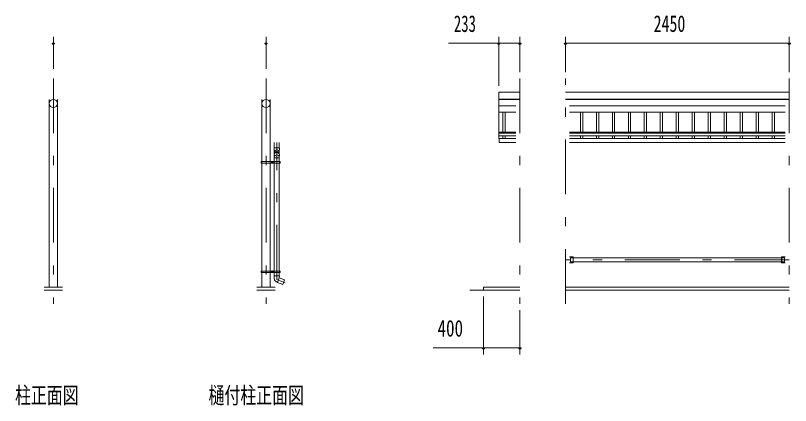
# Model space of a CAD drawing. Units: millimetres, scale not verified. Extents: x -31992 to 32005, y -14700 to 14700.
# Drawn here: x -31092 to -22602, y 1862 to 6138 of the extents above; entities that cross this region are included whole.
import ezdxf
from ezdxf.enums import TextEntityAlignment as Align

# ---------------------------------------------------------------- set-up
doc = ezdxf.new("R2010")
doc.units = ezdxf.units.MM
doc.header["$LTSCALE"] = 50
doc.linetypes.add('USER3', pattern=[24, 12, -5, 2, -5])
for name, color, linetype, lineweight in [('0-2_1-07BOLD', 7, 'Continuous', 18), ('0-3_1-27CENTER', 3, 'USER3', 18), ('0-4_1-47THIN', 4, 'Continuous', 18), ('0-5_1-57DIM', 3, 'Continuous', 18)]:
    doc.layers.add(name, color=color, linetype=linetype, lineweight=lineweight)
doc.styles.add('ＭＳ ゴシック', font='')
doc.styles.get('ＭＳ ゴシック').set_extended_font_data('MS Gothic')

msp = doc.modelspace()

# ---------------------------------------------------------------- linework, layer by layer
at = {"layer": '0-2_1-07BOLD'}
for p, q in [((-25065.59, 5296.54), (-22615.59, 5296.54)), ((-30721.33, 5217.32), (-30721.33, 3157.54)), ((-30632.23, 3157.54), (-30632.23, 5217.32)), ((-28391.59, 5217.32), (-28391.59, 4535.54)), ((-28302.5, 4535.54), (-28302.5, 5217.32)), ((-25798.59, 5221.4), (-25565.59, 5221.4)), ((-25565.59, 5217.32), (-25798.59, 5217.32)), ((-22615.59, 5221.4), (-25065.59, 5221.4)), ((-25065.59, 5217.32), (-22615.59, 5217.32)), ((-25798.59, 5147.84), (-25610.15, 5147.84)), ((-22660.14, 5147.84), (-25021.05, 5147.84)), ((-25610.15, 5078.35), (-25798.59, 5078.35)), ((-25021.05, 5078.35), (-22660.14, 5078.35)), ((-25798.59, 4856.73), (-25610.15, 4856.73)), ((-25610.15, 4846.3), (-25798.59, 4846.3)), ((-22660.14, 4856.73), (-25021.05, 4856.73)), ((-25021.05, 4846.3), (-22660.14, 4846.3)), ((-25798.59, 4816.69), (-25610.14, 4816.69)), ((-25610.14, 4790.36), (-25793.59, 4790.36)), ((-22660.14, 4816.69), (-25021.05, 4816.69)), ((-25021.05, 4790.36), (-22660.14, 4790.36)), ((-28256.54, 4685.74), (-28256.54, 4745.36)), ((-28201.54, 4745.36), (-28201.54, 4685.74)), ((-22660.14, 4745.36), (-25021.05, 4745.36)), ((-28393.18, 4527.54), (-28399.28, 4527.54)), ((-28393.18, 4535.54), (-28393.18, 4519.54)), ((-28391.59, 3386.14), (-28391.59, 4517.54)), ((-28391.58, 4519.54), (-28391.58, 3335.54)), ((-28302.5, 3386.14), (-28302.5, 4517.54)), ((-28302.49, 4519.54), (-28302.49, 3335.54)), ((-28300.88, 4535.54), (-28300.88, 4519.54)), ((-28258.13, 4535.54), (-28258.13, 4519.54)), ((-28201.54, 4576.09), (-28256.54, 4576.09)), ((-28256.54, 4519.54), (-28256.54, 3335.54)), ((-28201.53, 3335.54), (-28201.53, 4519.54)), ((-28199.93, 4519.54), (-28199.93, 4535.54)), ((-28199.93, 4527.54), (-28193.83, 4527.54)), ((-24984.24, 3490.54), (-24984.24, 3424.54)), ((-22660.14, 3490.54), (-22700.15, 3490.54)), ((-22700.14, 3490.54), (-22700.14, 3424.54)), ((-22696.95, 3424.54), (-22696.95, 3490.54)), ((-22696.94, 3490.54), (-22696.94, 3424.54)), ((-24981.04, 3478.89), (-22700.14, 3478.89)), ((-22700.14, 3436.19), (-24981.04, 3436.19)), ((-22668.09, 3436.19), (-22696.95, 3436.19)), ((-22668.1, 3436.19), (-22668.1, 3478.89)), ((-28393.18, 3327.54), (-28399.28, 3327.54)), ((-28393.18, 3319.54), (-28393.18, 3335.54)), ((-28391.59, 3335.54), (-28391.59, 3370.14)), ((-28391.59, 3319.54), (-28391.59, 3157.54)), ((-28391.58, 3157.54), (-28391.58, 3319.54)), ((-28302.5, 3335.54), (-28302.5, 3370.14)), ((-28302.5, 3157.54), (-28302.5, 3319.54)), ((-28302.49, 3319.54), (-28302.49, 3157.54)), ((-28300.88, 3335.54), (-28300.88, 3319.54)), ((-28258.13, 3335.54), (-28258.13, 3319.54)), ((-28256.54, 3319.54), (-28256.54, 3282.63)), ((-28201.53, 3282.63), (-28201.53, 3319.54)), ((-28199.93, 3319.54), (-28199.93, 3335.54)), ((-28193.83, 3327.54), (-28199.93, 3327.54)), ((-28258.04, 3282.63), (-28200.03, 3282.63)), ((-28258.04, 3282.63), (-28256.28, 3256.84)), ((-30576.78, 3157.54), (-30776.78, 3157.54)), ((-28247.05, 3157.54), (-28447.04, 3157.54)), ((-22615.59, 3157.54), (-25065.59, 3157.54)), ((-30776.78, 3127.54), (-30576.78, 3127.54)), ((-28447.04, 3127.54), (-28247.05, 3127.54)), ((-26115.59, 3127.54), (-25565.59, 3127.54)), ((-25065.59, 3127.54), (-22615.59, 3127.54))]:
    msp.add_line(p, q, dxfattribs=at)
for points in [[(-25565.59, 5296.54), (-25798.59, 5296.54), (-25798.59, 4787.78), (-25793.59, 4787.78)], [(-25793.59, 4790.36), (-25793.59, 4745.36), (-25610.14, 4745.36)], [(-28201.54, 4617.98), (-28201.54, 4636.07), (-28199.53, 4685.74), (-28258.53, 4685.74), (-28256.54, 4636.07), (-28256.54, 4617.97)], [(-28258.52, 4609), (-28256.54, 4583.03), (-28256.54, 4535.54)], [(-28201.54, 4535.54), (-28201.54, 4583.03), (-28199.53, 4608.87)], [(-25021.04, 3424.54), (-24981.04, 3424.54), (-24981.04, 3490.54), (-25021.04, 3490.54)], [(-22700.15, 3490.54), (-22700.15, 3424.54), (-22660.14, 3424.54)], [(-24984.24, 3436.19), (-25013.09, 3436.19), (-25013.09, 3478.89), (-24984.24, 3478.89)], [(-22696.95, 3478.89), (-22668.09, 3478.89), (-22668.09, 3436.19)], [(-28200.04, 3282.63), (-28201.53, 3260.63), (-28220.35, 3208.95)], [(-28220.06, 3208.85), (-28163.96, 3188.43), (-28145.15, 3240.11), (-28201.53, 3260.63)], [(-25565.59, 3157.54), (-25965.59, 3157.54), (-25965.59, 3127.54)]]:
    msp.add_lwpolyline(points, dxfattribs=at)
for points in [[(-28193.83, 4519.54), (-28399.28, 4519.54), (-28399.28, 4535.54), (-28193.83, 4535.54)], [(-28274.51, 4530.42), (-28274.51, 4524.65), (-28279.51, 4521.77), (-28284.51, 4524.65), (-28284.51, 4530.42), (-28279.51, 4533.31)], [(-28193.83, 3335.54), (-28193.83, 3319.54), (-28399.28, 3319.54), (-28399.28, 3335.54)], [(-28274.51, 3330.43), (-28279.51, 3333.31), (-28284.51, 3330.43), (-28284.51, 3324.65), (-28279.51, 3321.77), (-28274.51, 3324.65)]]:
    msp.add_lwpolyline(points, close=True, dxfattribs=at)
for centre, radius in [((-30676.78, 5172.78), 44.55), ((-28347.05, 5172.78), 44.55), ((-28279.51, 4527.54), 6.25), ((-28279.51, 4527.54), 4.9), ((-28279.51, 3327.54), 6.25), ((-28279.51, 3327.54), 4.9)]:
    msp.add_circle(centre, radius, dxfattribs=at)
for centre, radius, start, end in [((-30676.78, 5172.09), 44.55, 180, 0), ((-28347.05, 5172.09), 44.55, 180, 0), ((-28229.04, 4607.16), 29.55, 3.56303, 176.43697), ((-28229.04, 4636.37), 27.55, 3.55867, 176.44133), ((-28229.04, 4615.67), 27.55, 3.55867, 176.44133), ((-28229.04, 4582.05), 27.55, 3.55867, 176.44133), ((-28201.4, 3260.59), 55, 183.90576, 250.16731)]:
    msp.add_arc(centre, radius, start, end, dxfattribs=at)
at = {"layer": '0-3_1-27CENTER'}
for p, q in [((-30676.78, 5447.54), (-30676.78, 2977.54)), ((-28347.04, 5447.54), (-28347.04, 2977.54)), ((-25565.59, 5447.54), (-25565.59, 2977.54)), ((-25065.59, 2977.54), (-25065.59, 5447.54)), ((-22615.59, 5447.54), (-22615.59, 2977.54)), ((-28229.04, 3241.38), (-28229.04, 4745.36)), ((-28267.01, 4527.54), (-28292.01, 4527.54)), ((-28279.51, 4540.04), (-28279.51, 4515.04)), ((-22615.59, 3457.54), (-25065.59, 3457.54)), ((-28292.01, 3327.54), (-28267.01, 3327.54)), ((-28279.51, 3315.04), (-28279.51, 3340.04)), ((-28135.77, 3207.43), (-28229.05, 3241.38))]:
    msp.add_line(p, q, dxfattribs=at)
at = {"layer": '0-4_1-47THIN'}
for p, q in [((-25753.09, 5078.35), (-25753.09, 4856.72)), ((-25728.09, 4856.72), (-25728.09, 5078.35)), ((-24903.09, 4856.72), (-24903.09, 5078.35)), ((-24878.09, 5078.35), (-24878.09, 4856.72)), ((-24728.09, 5078.35), (-24728.09, 4856.72)), ((-24703.09, 4856.72), (-24703.09, 5078.35)), ((-24553.09, 4856.72), (-24553.09, 5078.35)), ((-24528.09, 5078.35), (-24528.09, 4856.72)), ((-24378.09, 5078.35), (-24378.09, 4856.72)), ((-24353.09, 4856.72), (-24353.09, 5078.35)), ((-24203.09, 4856.72), (-24203.09, 5078.35)), ((-24178.09, 5078.35), (-24178.09, 4856.72)), ((-24028.09, 5078.35), (-24028.09, 4856.72)), ((-24003.09, 4856.72), (-24003.09, 5078.35)), ((-23853.09, 4856.72), (-23853.09, 5078.35)), ((-23828.09, 5078.35), (-23828.09, 4856.72)), ((-23678.09, 5078.35), (-23678.09, 4856.72)), ((-23653.09, 4856.72), (-23653.09, 5078.35)), ((-23503.09, 4856.72), (-23503.09, 5078.35)), ((-23478.09, 5078.35), (-23478.09, 4856.72)), ((-23328.09, 5078.35), (-23328.09, 4856.72)), ((-23303.09, 4856.72), (-23303.09, 5078.35)), ((-23153.09, 4856.72), (-23153.09, 5078.35)), ((-23128.09, 5078.35), (-23128.09, 4856.72)), ((-22978.09, 5078.35), (-22978.09, 4856.72)), ((-22953.09, 4856.72), (-22953.09, 5078.35)), ((-22803.09, 4856.72), (-22803.09, 5078.35)), ((-22778.09, 5078.35), (-22778.09, 4856.72)), ((-25753.09, 4816.69), (-25753.09, 4790.36)), ((-25728.09, 4790.36), (-25728.09, 4816.69)), ((-24903.09, 4790.36), (-24903.09, 4816.69)), ((-24878.09, 4816.69), (-24878.09, 4790.36)), ((-24728.09, 4816.69), (-24728.09, 4790.36)), ((-24703.09, 4790.36), (-24703.09, 4816.69)), ((-24553.09, 4790.36), (-24553.09, 4816.69)), ((-24528.09, 4816.69), (-24528.09, 4790.36)), ((-24378.09, 4816.69), (-24378.09, 4790.36)), ((-24353.09, 4790.36), (-24353.09, 4816.69)), ((-24203.09, 4790.36), (-24203.09, 4816.69)), ((-24178.09, 4816.69), (-24178.09, 4790.36)), ((-24028.09, 4816.69), (-24028.09, 4790.36)), ((-24003.09, 4790.36), (-24003.09, 4816.69)), ((-23853.09, 4790.36), (-23853.09, 4816.69)), ((-23828.09, 4816.69), (-23828.09, 4790.36)), ((-23678.09, 4816.69), (-23678.09, 4790.36)), ((-23653.09, 4790.36), (-23653.09, 4816.69)), ((-23503.09, 4790.36), (-23503.09, 4816.69)), ((-23478.09, 4816.69), (-23478.09, 4790.36)), ((-23328.09, 4816.69), (-23328.09, 4790.36)), ((-23303.09, 4790.36), (-23303.09, 4816.69)), ((-23153.09, 4790.36), (-23153.09, 4816.69)), ((-23128.09, 4816.69), (-23128.09, 4790.36)), ((-22978.09, 4816.69), (-22978.09, 4790.36)), ((-22953.09, 4790.36), (-22953.09, 4816.69)), ((-22803.09, 4790.36), (-22803.09, 4816.69)), ((-22778.09, 4816.69), (-22778.09, 4790.36))]:
    msp.add_line(p, q, dxfattribs=at)
at = {"layer": '0-5_1-57DIM'}
for p, q in [((-30676.78, 5902.53), (-30676.78, 5552.54)), ((-28347.05, 5552.54), (-28347.05, 5902.53)), ((-25798.59, 5366.54), (-25798.59, 5902.54)), ((-25565.59, 5902.54), (-25565.59, 5517.54)), ((-25065.59, 5517.54), (-25065.59, 5902.54)), ((-22615.59, 5902.54), (-22615.59, 5517.54)), ((-30662.78, 5832.54), (-30690.78, 5832.54)), ((-28333.05, 5832.54), (-28361.05, 5832.54)), ((-25798.59, 5832.54), (-26348.09, 5832.54)), ((-25784.59, 5832.54), (-25812.59, 5832.54)), ((-25798.59, 5832.54), (-25565.59, 5832.54)), ((-25551.59, 5832.54), (-25579.59, 5832.54)), ((-25051.59, 5832.54), (-25079.59, 5832.54)), ((-25065.59, 5832.54), (-22615.59, 5832.54)), ((-22601.59, 5832.54), (-22629.59, 5832.54)), ((-25965.59, 2422.54), (-25965.59, 3057.54)), ((-25565.59, 2907.54), (-25565.59, 2422.54)), ((-25965.59, 2492.54), (-26515.09, 2492.54)), ((-25951.59, 2492.54), (-25979.59, 2492.54)), ((-25965.59, 2492.54), (-25565.59, 2492.54)), ((-25551.59, 2492.54), (-25579.59, 2492.54))]:
    msp.add_line(p, q, dxfattribs=at)
for centre in [(-30676.78, 5832.54), (-28347.05, 5832.54), (-25798.59, 5832.54), (-25565.59, 5832.54), (-25065.59, 5832.54), (-22615.59, 5832.54), (-25965.59, 2492.54), (-25565.59, 2492.54)]:
    msp.add_arc(centre, 14, 180, 0, dxfattribs=at)

# ---------------------------------------------------------------- texts
at = {"layer": '0-5_1-57DIM', "color": 7, "style": 'ＭＳ ゴシック'}
for s, width, p in [('233', 0.65, (-26289.54, 5902.54)), ('2450', 0.7, (-24101, 5902.54)), ('400', 0.75, (-26468.02, 2562.54)), ('柱正面図', 0.7, (-31096.78, 1827.4)), ('樋付柱正面図', 0.7, (-28977.04, 1827.4))]:
    msp.add_text(s, height=182.3, dxfattribs=dict(at, width=width)).set_placement(p, align=Align.BOTTOM_LEFT)

doc.saveas('drawing.dxf')
